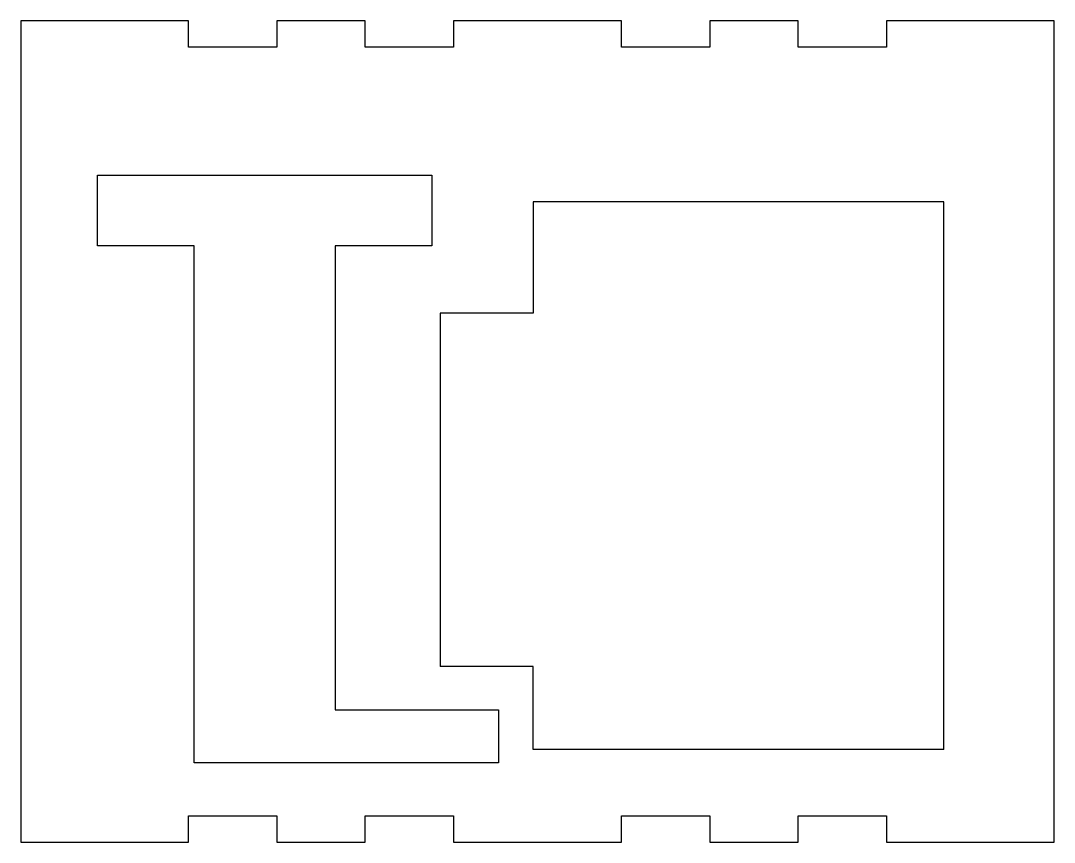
# Model space of a CAD drawing. Extents: x -75 to 42, y -19 to 74.
import ezdxf

# ---------------------------------------------------------------- set-up
doc = ezdxf.new("R2010")
doc.units = 0
doc.header["$MEASUREMENT"] = 0
doc.layers.add('2D', color=7, linetype='CONTINUOUS')

# ---------------------------------------------------------------- blocks, each defined once
blk = doc.blocks.new('SHAPE2DVIEW001')
at = {"layer": '2D', "color": 1}
for p, q in [((-55.73, 74), (-74.73, 74)), ((-74.73, 74), (-74.73, -19)), ((-55.73, 71), (-55.73, 74)), ((-35.73, 74), (-45.73, 74)), ((-45.73, 74), (-45.73, 71)), ((-35.73, 71), (-35.73, 74)), ((-6.73, 74), (-25.73, 74)), ((-25.73, 74), (-25.73, 71)), ((-6.73, 71), (-6.73, 74)), ((13.27, 74), (3.27, 74)), ((3.27, 74), (3.27, 71)), ((13.27, 71), (13.27, 74)), ((42.27, 74), (23.27, 74)), ((23.27, 74), (23.27, 71)), ((42.27, -19), (42.27, 74)), ((-45.73, 71), (-55.73, 71)), ((-25.73, 71), (-35.73, 71)), ((3.27, 71), (-6.73, 71)), ((23.27, 71), (13.27, 71)), ((-66.038, 48.52), (-66.038, 56.52)), ((-66.038, 56.52), (-28.192, 56.52)), ((-28.192, 56.52), (-28.192, 48.52)), ((-16.73, 53.5), (-16.73, 40.9)), ((29.77, 53.5), (-16.73, 53.5)), ((29.77, -8.5), (29.77, 53.5)), ((-55.08, 48.52), (-66.038, 48.52)), ((-55.08, -10), (-55.08, 48.52)), ((-28.192, 48.52), (-39.15, 48.52)), ((-39.15, 48.52), (-39.15, -4)), ((-27.23, 40.9), (-27.23, 0.9)), ((-16.73, 40.9), (-27.23, 40.9)), ((-16.73, 0.9), (-27.23, 0.9)), ((-16.73, -8.5), (-16.73, 0.9)), ((-39.15, -4), (-20.65, -4)), ((-20.65, -4), (-20.65, -10)), ((29.77, -8.5), (-16.73, -8.5)), ((-20.65, -10), (-55.08, -10)), ((-55.73, -19), (-55.73, -16)), ((-55.73, -16), (-45.73, -16)), ((-45.73, -16), (-45.73, -19)), ((-35.73, -19), (-35.73, -16)), ((-35.73, -16), (-25.73, -16)), ((-25.73, -16), (-25.73, -19)), ((-6.73, -19), (-6.73, -16)), ((-6.73, -16), (3.27, -16)), ((3.27, -16), (3.27, -19)), ((13.27, -19), (13.27, -16)), ((13.27, -16), (23.27, -16)), ((23.27, -16), (23.27, -19)), ((-74.73, -19), (-55.73, -19)), ((-45.73, -19), (-35.73, -19)), ((-25.73, -19), (-6.73, -19)), ((3.27, -19), (13.27, -19)), ((23.27, -19), (42.27, -19))]:
    blk.add_line(p, q, dxfattribs=at)

msp = doc.modelspace()

# ---------------------------------------------------------------- block references
at = {"layer": '2D', "color": 1}
msp.add_blockref('SHAPE2DVIEW001', (0, 0), dxfattribs=at)

doc.saveas('drawing.dxf')
